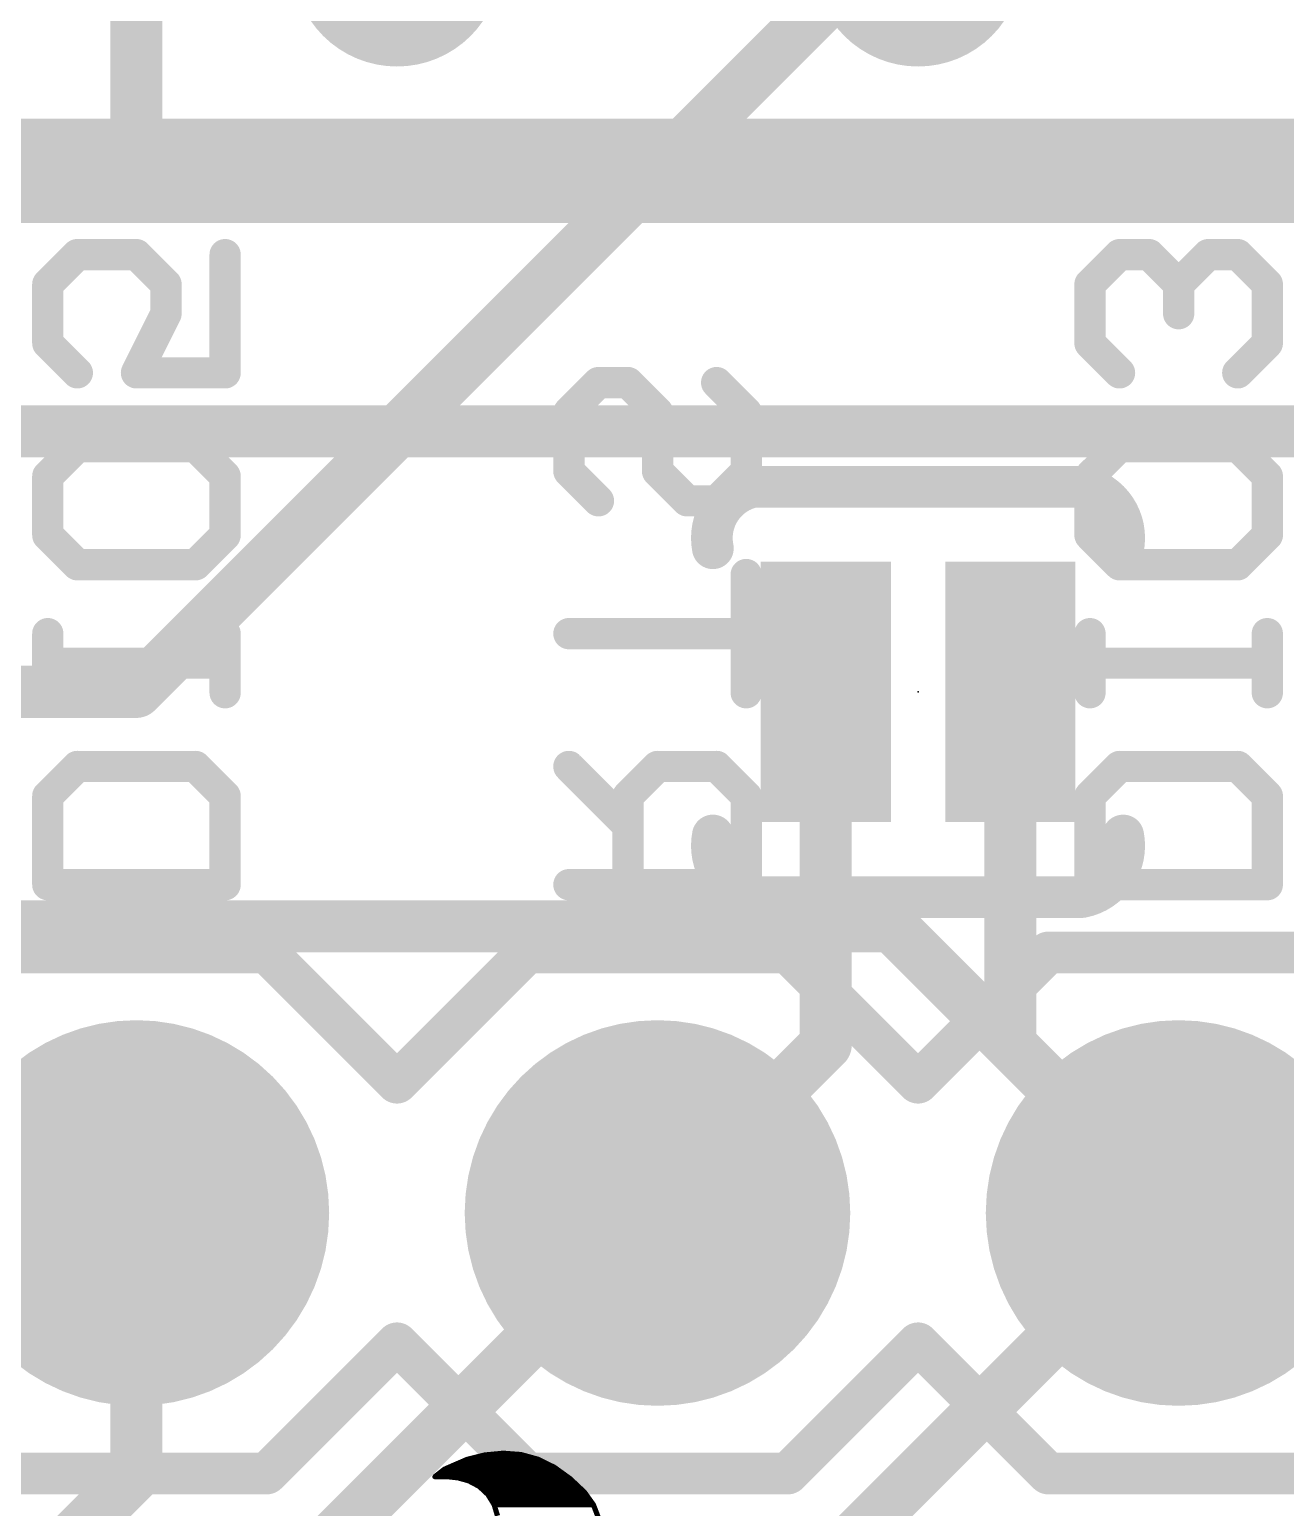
# Model space of a CAD drawing. Extents: x -1.3 to 34.4, y -29.2 to 28.1.
# Drawn here: x 15.99 to 22.11, y 6.18 to 13.39 of the extents above; entities that cross this region are included whole.
import ezdxf

# ---------------------------------------------------------------- set-up
doc = ezdxf.new("R2010")
doc.units = 0
for name, color, linetype in [('1', 12, 'CONTINUOUS'), ('16', 132, 'CONTINUOUS'), ('17', 110, 'CONTINUOUS'), ('18', 110, 'CONTINUOUS'), ('21', 41, 'CONTINUOUS'), ('22', 40, 'CONTINUOUS'), ('23', 53, 'CONTINUOUS'), ('51', 53, 'CONTINUOUS')]:
    doc.layers.add(name, color=color, linetype=linetype)

# ---------------------------------------------------------------- blocks, each defined once
blk = doc.blocks.new('RECT')
blk.add_solid([(-0.5, -0.5), (0.5, -0.5), (-0.5, 0.5), (0.5, 0.5)])
blk = doc.blocks.new('ROUNDP')
at = {"const_width": 0.5}
blk.add_lwpolyline([(0, -0.25, 1), (0, 0.25, 1), (0, -0.25)], format="xyb", dxfattribs=at)
blk = doc.blocks.new('ROUNDV')
at = {"const_width": 0.5}
blk.add_lwpolyline([(0, -0.25, 1), (0, 0.25, 1), (0, -0.25)], format="xyb", dxfattribs=at)

msp = doc.modelspace()

# ---------------------------------------------------------------- linework, layer by layer
at = {"layer": '1'}
for points, const_width in [([(16.51, 14.59), (16.51, 12.7)], 0.254), ([(14.351, 12.7), (16.51, 12.7)], 0.508), ([(16.51, 12.7), (17.78, 12.7)], 0.508), ([(17.78, 12.7), (23.241, 12.7)], 0.508), ([(24.13, 11.43), (15.367, 11.43)], 0.254), ([(19.87, 8.44), (19.87, 10.16)], 0.254), ([(20.77, 8.44), (20.77, 10.16)], 0.254), ([(19.05, 7.62), (19.87, 8.44)], 0.254), ([(21.59, 7.62), (20.77, 8.44)], 0.254), ([(16.51, 6.35), (16.51, 7.62)], 0.254), ([(17.17, 5.74), (19.05, 7.62)], 0.254), ([(21.59, 7.62), (19.08, 5.11)], 0.254), ([(15.08, 4.92), (16.51, 6.35)], 0.254)]:
    msp.add_lwpolyline(points, dxfattribs=dict(at, const_width=const_width))
for points, const_width in [([(16.51, 12.827, 1), (16.51, 12.573)], 0.254), ([(16.51, 12.573, 1), (16.51, 12.827)], 0.254), ([(17.78, 12.827, 1), (17.78, 12.573)], 0.254), ([(17.78, 12.573, 1), (17.78, 12.827)], 0.254), ([(16.4465, 12.7, 1), (16.5735, 12.7)], 0.127), ([(19.9335, 10.16, 1), (19.8065, 10.16)], 0.127), ([(20.8335, 10.16, 1), (20.7065, 10.16)], 0.127), ([(19.8065, 8.44, 1), (19.9335, 8.44)], 0.127), ([(19.9149, 8.3951, 1), (19.8251, 8.4849)], 0.127), ([(20.8149, 8.4849, 1), (20.7251, 8.3951)], 0.127), ([(20.7065, 8.44, 1), (20.8335, 8.44)], 0.127), ([(16.5735, 7.62, 1), (16.4465, 7.62)], 0.127), ([(19.0051, 7.6649, 1), (19.0949, 7.5751)], 0.127), ([(19.0949, 7.5751, 1), (19.0051, 7.6649)], 0.127), ([(21.6349, 7.5751, 1), (21.5451, 7.6649)], 0.127), ([(21.5451, 7.5751, 1), (21.6349, 7.6649)], 0.127), ([(16.4465, 6.35, 1), (16.5735, 6.35)], 0.127), ([(16.5549, 6.3051, 1), (16.4651, 6.3949)], 0.127)]:
    msp.add_lwpolyline(points, format="xyb", dxfattribs=dict(at, const_width=const_width))
at = {"layer": '16', "const_width": 0.254}
for points in [[(20.066, 13.716), (16.51, 10.16)], [(16.51, 10.16), (7.62, 10.16)], [(6.858, 9.017), (20.193, 9.017)], [(20.193, 9.017), (21.59, 7.62)]]:
    msp.add_lwpolyline(points, dxfattribs=at)
at = {"layer": '16', "const_width": 0.127}
for points in [[(16.4651, 10.2049, 1), (16.5549, 10.1151)], [(16.51, 10.0965, 1), (16.51, 10.2235)], [(20.2379, 9.0619, 1), (20.1481, 8.9721)], [(20.193, 8.9535, 1), (20.193, 9.0805)], [(21.5451, 7.5751, 1), (21.6349, 7.6649)]]:
    msp.add_lwpolyline(points, format="xyb", dxfattribs=at)
at = {"layer": '21'}
for points, const_width in [([(19.52, 11.16, 0.4142), (19.32, 10.86)], 0.2032), ([(19.52, 11.2108, 1), (19.52, 11.1092)], 0.1016), ([(19.53, 11.1102, 1), (19.51, 11.2098)], 0.1016), ([(21.32, 10.86, 0.4142), (21.12, 11.16)], 0.2032), ([(21.13, 11.2098, 1), (21.11, 11.1102)], 0.1016), ([(21.12, 11.1092, 1), (21.12, 11.2108)], 0.1016), ([(19.2702, 10.85, 1), (19.3698, 10.87)], 0.1016), ([(21.2702, 10.87, 1), (21.3698, 10.85)], 0.1016), ([(19.32, 9.46, 0.4142), (19.52, 9.16)], 0.2032), ([(19.3698, 9.45, 1), (19.2702, 9.47)], 0.1016), ([(21.12, 9.16, 0.4142), (21.32, 9.46)], 0.2032), ([(21.3698, 9.47, 1), (21.2702, 9.45)], 0.1016), ([(19.52, 9.2108, 1), (19.52, 9.1092)], 0.1016), ([(19.51, 9.1102, 1), (19.53, 9.2098)], 0.1016), ([(21.11, 9.2098, 1), (21.13, 9.1102)], 0.1016), ([(21.12, 9.1092, 1), (21.12, 9.2108)], 0.1016), ([(17.1809, 8.9259, 1), (17.1091, 8.8541)], 0.1016), ([(17.145, 8.8392, 1), (17.145, 8.9408)], 0.1016), ([(18.415, 8.9408, 1), (18.415, 8.8392)], 0.1016), ([(18.4509, 8.8541, 1), (18.3791, 8.9259)], 0.1016), ([(19.7209, 8.9259, 1), (19.6491, 8.8541)], 0.1016), ([(19.685, 8.8392, 1), (19.685, 8.9408)], 0.1016), ([(20.955, 8.9408, 1), (20.955, 8.8392)], 0.1016), ([(20.9909, 8.8541, 1), (20.9191, 8.9259)], 0.1016), ([(17.7441, 8.2909, 1), (17.8159, 8.2191)], 0.1016), ([(17.7441, 8.2191, 1), (17.8159, 8.2909)], 0.1016), ([(20.2841, 8.2909, 1), (20.3559, 8.2191)], 0.1016), ([(20.2841, 8.2191, 1), (20.3559, 8.2909)], 0.1016), ([(17.8159, 7.0209, 1), (17.7441, 6.9491)], 0.1016), ([(17.8159, 6.9491, 1), (17.7441, 7.0209)], 0.1016), ([(20.3559, 7.0209, 1), (20.2841, 6.9491)], 0.1016), ([(20.3559, 6.9491, 1), (20.2841, 7.0209)], 0.1016), ([(17.1091, 6.3859, 1), (17.1809, 6.3141)], 0.1016), ([(17.145, 6.2992, 1), (17.145, 6.4008)], 0.1016), ([(18.415, 6.4008, 1), (18.415, 6.2992)], 0.1016), ([(18.3791, 6.3141, 1), (18.4509, 6.3859)], 0.1016), ([(19.6491, 6.3859, 1), (19.7209, 6.3141)], 0.1016), ([(19.685, 6.2992, 1), (19.685, 6.4008)], 0.1016), ([(20.955, 6.4008, 1), (20.955, 6.2992)], 0.1016), ([(20.9191, 6.3141, 1), (20.9909, 6.3859)], 0.1016)]:
    msp.add_lwpolyline(points, format="xyb", dxfattribs=dict(at, const_width=const_width))
at = {"layer": '21', "const_width": 0.2032}
for points in [[(19.52, 11.16), (21.12, 11.16)], [(21.12, 9.16), (19.52, 9.16)], [(15.875, 8.89), (17.145, 8.89)], [(17.145, 8.89), (17.78, 8.255)], [(17.78, 8.255), (18.415, 8.89)], [(18.415, 8.89), (19.685, 8.89)], [(19.685, 8.89), (20.32, 8.255)], [(20.32, 8.255), (20.955, 8.89)], [(20.955, 8.89), (22.225, 8.89)], [(17.78, 6.985), (17.145, 6.35)], [(18.415, 6.35), (17.78, 6.985)], [(20.32, 6.985), (19.685, 6.35)], [(20.955, 6.35), (20.32, 6.985)], [(17.145, 6.35), (15.875, 6.35)], [(19.685, 6.35), (18.415, 6.35)], [(22.225, 6.35), (20.955, 6.35)]]:
    msp.add_lwpolyline(points, dxfattribs=at)
at = {"layer": '22'}
for points, const_width in [([(16.2223, 12.2911), (16.0782, 12.1471)], 0.1524), ([(16.5104, 12.2911), (16.2223, 12.2911)], 0.1524), ([(16.6544, 12.1471), (16.5104, 12.2911)], 0.1524), ([(16.9425, 12.2911), (16.9425, 11.7149)], 0.1524), ([(21.3023, 12.2911), (21.1582, 12.1471)], 0.1524), ([(21.4463, 12.2911), (21.3023, 12.2911)], 0.1524), ([(21.5904, 12.1471), (21.4463, 12.2911)], 0.1524), ([(21.7344, 12.2911), (21.5904, 12.1471)], 0.1524), ([(21.8785, 12.2911), (21.7344, 12.2911)], 0.1524), ([(22.0225, 12.1471), (21.8785, 12.2911)], 0.1524), ([(16.0782, 12.1471), (16.0782, 11.859)], 0.1524), ([(16.6544, 12.003), (16.6544, 12.1471)], 0.1524), ([(21.1582, 12.1471), (21.1582, 11.859)], 0.1524), ([(21.5904, 12.1471), (21.5904, 12.003)], 0.1524), ([(22.0225, 11.859), (22.0225, 12.1471)], 0.1524), ([(16.5104, 11.7149), (16.6544, 12.003)], 0.1524), ([(16.0782, 11.859), (16.2223, 11.7149)], 0.1524), ([(21.1582, 11.859), (21.3023, 11.7149)], 0.1524), ([(21.8785, 11.7149), (22.0225, 11.859)], 0.1524), ([(16.9425, 11.7149), (16.5104, 11.7149)], 0.1524), ([(18.7623, 11.6675), (18.6182, 11.5234)], 0.1524), ([(18.9063, 11.6675), (18.7623, 11.6675)], 0.1524), ([(19.0504, 11.5234), (18.9063, 11.6675)], 0.1524), ([(19.3385, 11.6675), (19.4825, 11.5234)], 0.1524), ([(18.6182, 11.5234), (18.6182, 11.2353)], 0.1524), ([(19.0504, 11.2353), (19.0504, 11.5234)], 0.1524), ([(19.4825, 11.5234), (19.4825, 11.2353)], 0.1524), ([(16.0782, 11.2116), (16.2223, 11.3556)], 0.1524), ([(16.2223, 11.3556), (16.7985, 11.3556)], 0.1524), ([(16.7985, 11.3556), (16.9425, 11.2116)], 0.1524), ([(21.1582, 11.2116), (21.3023, 11.3556)], 0.1524), ([(21.3023, 11.3556), (21.8785, 11.3556)], 0.1524), ([(21.8785, 11.3556), (22.0225, 11.2116)], 0.1524), ([(18.6182, 11.2353), (18.7623, 11.0912)], 0.1524), ([(19.1944, 11.0912), (19.0504, 11.2353)], 0.1524), ([(19.4825, 11.2353), (19.3385, 11.0912)], 0.1524), ([(16.0782, 10.9235), (16.0782, 11.2116)], 0.1524), ([(16.9425, 11.2116), (16.9425, 10.9235)], 0.1524), ([(21.1582, 10.9235), (21.1582, 11.2116)], 0.1524), ([(22.0225, 11.2116), (22.0225, 10.9235)], 0.1524), ([(19.3385, 11.0912), (19.1944, 11.0912)], 0.1524), ([(16.2223, 10.7794), (16.0782, 10.9235)], 0.1524), ([(16.9425, 10.9235), (16.7985, 10.7794)], 0.1524), ([(21.3023, 10.7794), (21.1582, 10.9235)], 0.1524), ([(22.0225, 10.9235), (21.8785, 10.7794)], 0.1524), ([(16.7985, 10.7794), (16.2223, 10.7794)], 0.1524), ([(19.4825, 10.1557), (19.4825, 10.7319)], 0.1524), ([(21.8785, 10.7794), (21.3023, 10.7794)], 0.1524), ([(16.0782, 10.1557), (16.0782, 10.4438)], 0.1524), ([(16.9425, 10.1557), (16.9425, 10.4438)], 0.1524), ([(18.6182, 10.4438), (19.4825, 10.4438)], 0.1524), ([(21.1582, 10.1557), (21.1582, 10.4438)], 0.1524), ([(22.0225, 10.1557), (22.0225, 10.4438)], 0.1524), ([(16.0782, 10.2998), (16.9425, 10.2998)], 0.1524), ([(21.1582, 10.2998), (22.0225, 10.2998)], 0.1524), ([(16.0782, 9.6524), (16.2223, 9.7964)], 0.1524), ([(16.2223, 9.7964), (16.7985, 9.7964)], 0.1524), ([(16.7985, 9.7964), (16.9425, 9.6524)], 0.1524), ([(18.9063, 9.5083), (18.6182, 9.7964)], 0.1524), ([(19.0504, 9.7964), (18.9063, 9.6524)], 0.1524), ([(19.3385, 9.7964), (19.0504, 9.7964)], 0.1524), ([(19.4825, 9.6524), (19.3385, 9.7964)], 0.1524), ([(21.1582, 9.6524), (21.3023, 9.7964)], 0.1524), ([(21.3023, 9.7964), (21.8785, 9.7964)], 0.1524), ([(21.8785, 9.7964), (22.0225, 9.6524)], 0.1524), ([(16.0782, 9.2202), (16.0782, 9.6524)], 0.1524), ([(16.9425, 9.6524), (16.9425, 9.2202)], 0.1524), ([(18.9063, 9.6524), (18.9063, 9.2202)], 0.1524), ([(19.4825, 9.2202), (19.4825, 9.6524)], 0.1524), ([(21.1582, 9.2202), (21.1582, 9.6524)], 0.1524), ([(22.0225, 9.6524), (22.0225, 9.2202)], 0.1524), ([(16.9425, 9.2202), (16.0782, 9.2202)], 0.1524), ([(18.6182, 9.2202), (19.4825, 9.2202)], 0.1524), ([(22.0225, 9.2202), (21.1582, 9.2202)], 0.1524), ([(18.0619, 6.3932), (18.0975, 6.4084)], 0.0254), ([(18.0797, 6.4008), (18.5063, 6.4008)], 0.0254), ([(18.0975, 6.4084), (18.1204, 6.4186)], 0.0254), ([(18.1204, 6.4186), (18.2081, 6.4405)], 0.0254), ([(18.1508, 6.4262), (18.4441, 6.4262)], 0.0254), ([(18.2081, 6.4405), (18.2982, 6.4491)], 0.0254), ([(18.2982, 6.4491), (18.3851, 6.4425)], 0.0254), ([(18.3851, 6.4425), (18.4691, 6.4193)], 0.0254), ([(18.4691, 6.4193), (18.5471, 6.3805)], 0.0254), ([(18.0264, 6.3348), (17.9654, 6.3348)], 0.0254), ([(17.9654, 6.3348), (17.9655, 6.3348)], 0.0254), ([(17.9655, 6.3348), (17.968, 6.3373)], 0.0254), ([(17.968, 6.3373), (18.0115, 6.3711)], 0.0254), ([(17.9843, 6.35), (18.5894, 6.35)], 0.0254), ([(18.0115, 6.3711), (18.0619, 6.3932)], 0.0254), ([(18.0213, 6.3754), (18.5542, 6.3754)], 0.0254), ([(18.0793, 6.3289), (18.0264, 6.3348)], 0.0254), ([(18.1305, 6.3144), (18.0793, 6.3289)], 0.0254), ([(18.5471, 6.3805), (18.6248, 6.3245)], 0.0254), ([(18.0944, 6.3246), (18.6246, 6.3246)], 0.0254), ([(18.1813, 6.2874), (18.1305, 6.3144)], 0.0254), ([(18.1591, 6.2992), (18.6515, 6.2992)], 0.0254), ([(18.2233, 6.2482), (18.1813, 6.2874)], 0.0254), ([(18.1958, 6.2738), (18.6783, 6.2738)], 0.0254), ([(18.6248, 6.3245), (18.6944, 6.2586)], 0.0254), ([(18.6944, 6.2586), (18.7375, 6.1982)], 0.0254), ([(18.223, 6.2484), (18.7017, 6.2484)], 0.0254), ([(18.2536, 6.1993), (18.2233, 6.2482)], 0.0254), ([(18.2389, 6.223), (18.7198, 6.223)], 0.0254), ([(18.2702, 6.1443), (18.2536, 6.1993)], 0.0254), ([(18.2541, 6.1976), (18.7378, 6.1976)], 0.0254), ([(18.7375, 6.1982), (18.7643, 6.129)], 0.0254)]:
    msp.add_lwpolyline(points, dxfattribs=dict(at, const_width=const_width))
for points, const_width in [([(16.2223, 12.3292, 1), (16.2223, 12.253)], 0.0762), ([(16.2492, 12.2642, 1), (16.1953, 12.3181)], 0.0762), ([(16.5373, 12.3181, 1), (16.4834, 12.2642)], 0.0762), ([(16.5104, 12.253, 1), (16.5104, 12.3292)], 0.0762), ([(16.9806, 12.2911, 1), (16.9044, 12.2911)], 0.0762), ([(21.3023, 12.3292, 1), (21.3023, 12.253)], 0.0762), ([(21.3292, 12.2642, 1), (21.2753, 12.3181)], 0.0762), ([(21.4733, 12.3181, 1), (21.4194, 12.2642)], 0.0762), ([(21.4463, 12.253, 1), (21.4463, 12.3292)], 0.0762), ([(21.7344, 12.3292, 1), (21.7344, 12.253)], 0.0762), ([(21.7614, 12.2642, 1), (21.7075, 12.3181)], 0.0762), ([(21.9054, 12.3181, 1), (21.8515, 12.2642)], 0.0762), ([(21.8785, 12.253, 1), (21.8785, 12.3292)], 0.0762), ([(16.1163, 12.1471, 1), (16.0401, 12.1471)], 0.0762), ([(16.0513, 12.174, 1), (16.1051, 12.1201)], 0.0762), ([(16.6925, 12.1471, 1), (16.6163, 12.1471)], 0.0762), ([(16.6275, 12.1201, 1), (16.6814, 12.174)], 0.0762), ([(21.1963, 12.1471, 1), (21.1201, 12.1471)], 0.0762), ([(21.1313, 12.174, 1), (21.1851, 12.1201)], 0.0762), ([(21.5634, 12.174, 1), (21.6173, 12.1201)], 0.0762), ([(21.6285, 12.1471, 1), (21.5523, 12.1471)], 0.0762), ([(21.5634, 12.1201, 1), (21.6173, 12.174)], 0.0762), ([(22.0606, 12.1471, 1), (21.9844, 12.1471)], 0.0762), ([(21.9956, 12.1201, 1), (22.0495, 12.174)], 0.0762), ([(16.6163, 12.003, 1), (16.6925, 12.003)], 0.0762), ([(16.6885, 11.986, 1), (16.6203, 12.0201)], 0.0762), ([(21.5523, 12.003, 1), (21.6285, 12.003)], 0.0762), ([(16.1051, 11.8859, 1), (16.0513, 11.832)], 0.0762), ([(16.0401, 11.859, 1), (16.1163, 11.859)], 0.0762), ([(21.1851, 11.8859, 1), (21.1313, 11.832)], 0.0762), ([(21.1201, 11.859, 1), (21.1963, 11.859)], 0.0762), ([(21.9844, 11.859, 1), (22.0606, 11.859)], 0.0762), ([(22.0495, 11.832, 1), (21.9956, 11.8859)], 0.0762), ([(16.1953, 11.688, 1), (16.2492, 11.7419)], 0.0762), ([(16.5104, 11.753, 1), (16.5104, 11.6768)], 0.0762), ([(16.4763, 11.732, 1), (16.5444, 11.6979)], 0.0762), ([(16.9044, 11.7149, 1), (16.9806, 11.7149)], 0.0762), ([(16.9425, 11.6768, 1), (16.9425, 11.753)], 0.0762), ([(18.7623, 11.7056, 1), (18.7623, 11.6294)], 0.0762), ([(18.7892, 11.6405, 1), (18.7353, 11.6944)], 0.0762), ([(18.9333, 11.6944, 1), (18.8794, 11.6405)], 0.0762), ([(18.9063, 11.6294, 1), (18.9063, 11.7056)], 0.0762), ([(19.3654, 11.6944, 1), (19.3115, 11.6405)], 0.0762), ([(21.2753, 11.688, 1), (21.3292, 11.7419)], 0.0762), ([(21.8515, 11.7419, 1), (21.9054, 11.688)], 0.0762), ([(18.6563, 11.5234, 1), (18.5801, 11.5234)], 0.0762), ([(19.0885, 11.5234, 1), (19.0123, 11.5234)], 0.0762), ([(19.5206, 11.5234, 1), (19.4444, 11.5234)], 0.0762), ([(18.5913, 11.5503, 1), (18.6451, 11.4965)], 0.0762), ([(19.0234, 11.4965, 1), (19.0773, 11.5503)], 0.0762), ([(19.4556, 11.4965, 1), (19.5095, 11.5503)], 0.0762), ([(16.2223, 11.3937, 1), (16.2223, 11.3175)], 0.0762), ([(16.2492, 11.3287, 1), (16.1953, 11.3826)], 0.0762), ([(16.8254, 11.3826, 1), (16.7715, 11.3287)], 0.0762), ([(16.7985, 11.3175, 1), (16.7985, 11.3937)], 0.0762), ([(21.3023, 11.3937, 1), (21.3023, 11.3175)], 0.0762), ([(21.3292, 11.3287, 1), (21.2753, 11.3826)], 0.0762), ([(21.9054, 11.3826, 1), (21.8515, 11.3287)], 0.0762), ([(21.8785, 11.3175, 1), (21.8785, 11.3937)], 0.0762), ([(18.6451, 11.2622, 1), (18.5913, 11.2084)], 0.0762), ([(19.0773, 11.2622, 1), (19.0234, 11.2084)], 0.0762), ([(19.5095, 11.2084, 1), (19.4556, 11.2622)], 0.0762), ([(16.1163, 11.2116, 1), (16.0401, 11.2116)], 0.0762), ([(16.0513, 11.2385, 1), (16.1051, 11.1846)], 0.0762), ([(16.9806, 11.2116, 1), (16.9044, 11.2116)], 0.0762), ([(16.9156, 11.1846, 1), (16.9695, 11.2385)], 0.0762), ([(18.5801, 11.2353, 1), (18.6563, 11.2353)], 0.0762), ([(19.0123, 11.2353, 1), (19.0885, 11.2353)], 0.0762), ([(19.4444, 11.2353, 1), (19.5206, 11.2353)], 0.0762), ([(21.1963, 11.2116, 1), (21.1201, 11.2116)], 0.0762), ([(21.1313, 11.2385, 1), (21.1851, 11.1846)], 0.0762), ([(22.0606, 11.2116, 1), (21.9844, 11.2116)], 0.0762), ([(21.9956, 11.1846, 1), (22.0495, 11.2385)], 0.0762), ([(19.1944, 11.1293, 1), (19.1944, 11.0531)], 0.0762), ([(19.3385, 11.0531, 1), (19.3385, 11.1293)], 0.0762), ([(18.7353, 11.0643, 1), (18.7892, 11.1182)], 0.0762), ([(19.1675, 11.0643, 1), (19.2214, 11.1182)], 0.0762), ([(19.3115, 11.1182, 1), (19.3654, 11.0643)], 0.0762), ([(16.1051, 10.9504, 1), (16.0513, 10.8965)], 0.0762), ([(16.0401, 10.9235, 1), (16.1163, 10.9235)], 0.0762), ([(16.9044, 10.9235, 1), (16.9806, 10.9235)], 0.0762), ([(16.9695, 10.8965, 1), (16.9156, 10.9504)], 0.0762), ([(21.1851, 10.9504, 1), (21.1313, 10.8965)], 0.0762), ([(21.1201, 10.9235, 1), (21.1963, 10.9235)], 0.0762), ([(21.9844, 10.9235, 1), (22.0606, 10.9235)], 0.0762), ([(22.0495, 10.8965, 1), (21.9956, 10.9504)], 0.0762), ([(16.2223, 10.8175, 1), (16.2223, 10.7413)], 0.0762), ([(16.1953, 10.7525, 1), (16.2492, 10.8063)], 0.0762), ([(16.7715, 10.8063, 1), (16.8254, 10.7525)], 0.0762), ([(16.7985, 10.7413, 1), (16.7985, 10.8175)], 0.0762), ([(19.5206, 10.7319, 1), (19.4444, 10.7319)], 0.0762), ([(21.3023, 10.8175, 1), (21.3023, 10.7413)], 0.0762), ([(21.2753, 10.7525, 1), (21.3292, 10.8063)], 0.0762), ([(21.8515, 10.8063, 1), (21.9054, 10.7525)], 0.0762), ([(21.8785, 10.7413, 1), (21.8785, 10.8175)], 0.0762), ([(16.1163, 10.4438, 1), (16.0401, 10.4438)], 0.0762), ([(16.9806, 10.4438, 1), (16.9044, 10.4438)], 0.0762), ([(18.6182, 10.4819, 1), (18.6182, 10.4057)], 0.0762), ([(19.4825, 10.4057, 1), (19.4825, 10.4819)], 0.0762), ([(21.1963, 10.4438, 1), (21.1201, 10.4438)], 0.0762), ([(22.0606, 10.4438, 1), (21.9844, 10.4438)], 0.0762), ([(16.0782, 10.3379, 1), (16.0782, 10.2617)], 0.0762), ([(16.9425, 10.2617, 1), (16.9425, 10.3379)], 0.0762), ([(21.1582, 10.3379, 1), (21.1582, 10.2617)], 0.0762), ([(22.0225, 10.2617, 1), (22.0225, 10.3379)], 0.0762), ([(16.0401, 10.1557, 1), (16.1163, 10.1557)], 0.0762), ([(16.9044, 10.1557, 1), (16.9806, 10.1557)], 0.0762), ([(19.4444, 10.1557, 1), (19.5206, 10.1557)], 0.0762), ([(21.1201, 10.1557, 1), (21.1963, 10.1557)], 0.0762), ([(21.9844, 10.1557, 1), (22.0606, 10.1557)], 0.0762), ([(16.2223, 9.8345, 1), (16.2223, 9.7583)], 0.0762), ([(16.2492, 9.7695, 1), (16.1953, 9.8234)], 0.0762), ([(16.8254, 9.8234, 1), (16.7715, 9.7695)], 0.0762), ([(16.7985, 9.7583, 1), (16.7985, 9.8345)], 0.0762), ([(18.6451, 9.8234, 1), (18.5913, 9.7695)], 0.0762), ([(19.0504, 9.8345, 1), (19.0504, 9.7583)], 0.0762), ([(19.0773, 9.7695, 1), (19.0234, 9.8234)], 0.0762), ([(19.3654, 9.8234, 1), (19.3115, 9.7695)], 0.0762), ([(19.3385, 9.7583, 1), (19.3385, 9.8345)], 0.0762), ([(21.3023, 9.8345, 1), (21.3023, 9.7583)], 0.0762), ([(21.3292, 9.7695, 1), (21.2753, 9.8234)], 0.0762), ([(21.9054, 9.8234, 1), (21.8515, 9.7695)], 0.0762), ([(21.8785, 9.7583, 1), (21.8785, 9.8345)], 0.0762), ([(16.1163, 9.6524, 1), (16.0401, 9.6524)], 0.0762), ([(16.9806, 9.6524, 1), (16.9044, 9.6524)], 0.0762), ([(18.9444, 9.6524, 1), (18.8682, 9.6524)], 0.0762), ([(19.5206, 9.6524, 1), (19.4444, 9.6524)], 0.0762), ([(21.1963, 9.6524, 1), (21.1201, 9.6524)], 0.0762), ([(22.0606, 9.6524, 1), (21.9844, 9.6524)], 0.0762), ([(16.0513, 9.6793, 1), (16.1051, 9.6254)], 0.0762), ([(16.9156, 9.6254, 1), (16.9695, 9.6793)], 0.0762), ([(18.8794, 9.6793, 1), (18.9333, 9.6254)], 0.0762), ([(19.4556, 9.6254, 1), (19.5095, 9.6793)], 0.0762), ([(21.1313, 9.6793, 1), (21.1851, 9.6254)], 0.0762), ([(21.9956, 9.6254, 1), (22.0495, 9.6793)], 0.0762), ([(18.8794, 9.4814, 1), (18.9333, 9.5353)], 0.0762), ([(16.0782, 9.2583, 1), (16.0782, 9.1821)], 0.0762), ([(16.9425, 9.1821, 1), (16.9425, 9.2583)], 0.0762), ([(18.6182, 9.2583, 1), (18.6182, 9.1821)], 0.0762), ([(19.4825, 9.1821, 1), (19.4825, 9.2583)], 0.0762), ([(21.1582, 9.2583, 1), (21.1582, 9.1821)], 0.0762), ([(22.0225, 9.1821, 1), (22.0225, 9.2583)], 0.0762), ([(16.0401, 9.2202, 1), (16.1163, 9.2202)], 0.0762), ([(16.9044, 9.2202, 1), (16.9806, 9.2202)], 0.0762), ([(18.8682, 9.2202, 1), (18.9444, 9.2202)], 0.0762), ([(19.4444, 9.2202, 1), (19.5206, 9.2202)], 0.0762), ([(21.1201, 9.2202, 1), (21.1963, 9.2202)], 0.0762), ([(21.9844, 9.2202, 1), (22.0606, 9.2202)], 0.0762), ([(18.0797, 6.4072, 1), (18.0797, 6.3944)], 0.0127), ([(18.0949, 6.4142, 1), (18.1001, 6.4026)], 0.0127), ([(18.1, 6.4026, 1), (18.095, 6.4142)], 0.0127), ([(18.1189, 6.4248, 1), (18.1219, 6.4124)], 0.0127), ([(18.123, 6.4128, 1), (18.1178, 6.4244)], 0.0127), ([(18.1508, 6.4326, 1), (18.1508, 6.4199)], 0.0127), ([(18.2075, 6.4469, 1), (18.2088, 6.4342)], 0.0127), ([(18.2097, 6.4344, 1), (18.2066, 6.4467)], 0.0127), ([(18.2987, 6.4554, 1), (18.2977, 6.4428)], 0.0127), ([(18.2988, 6.4428, 1), (18.2976, 6.4554)], 0.0127), ([(18.3868, 6.4486, 1), (18.3834, 6.4364)], 0.0127), ([(18.3846, 6.4361, 1), (18.3856, 6.4488)], 0.0127), ([(18.4441, 6.4199, 1), (18.4441, 6.4326)], 0.0127), ([(18.4719, 6.425, 1), (18.4663, 6.4136)], 0.0127), ([(18.4674, 6.4132, 1), (18.4708, 6.4254)], 0.0127), ([(18.5063, 6.3944, 1), (18.5063, 6.4072)], 0.0127), ([(17.9654, 6.3412, 1), (17.9654, 6.3285)], 0.0127), ([(17.9654, 6.3412, 1), (17.9654, 6.3285)], 0.0127), ([(17.961, 6.3393, 1), (17.97, 6.3303)], 0.0127), ([(17.9641, 6.3423, 1), (17.9719, 6.3323)], 0.0127), ([(17.9725, 6.3328, 1), (17.9635, 6.3418)], 0.0127), ([(17.9655, 6.3285, 1), (17.9655, 6.3412)], 0.0127), ([(17.9843, 6.3564, 1), (17.9843, 6.3437)], 0.0127), ([(18.0089, 6.3769, 1), (18.014, 6.3653)], 0.0127), ([(18.0154, 6.3661, 1), (18.0076, 6.3761)], 0.0127), ([(18.0213, 6.3818, 1), (18.0213, 6.369)], 0.0127), ([(18.0271, 6.3411, 1), (18.0257, 6.3285)], 0.0127), ([(18.0264, 6.3285, 1), (18.0264, 6.3412)], 0.0127), ([(18.0594, 6.399, 1), (18.0644, 6.3874)], 0.0127), ([(18.0644, 6.3874, 1), (18.0594, 6.399)], 0.0127), ([(18.081, 6.335, 1), (18.0776, 6.3228)], 0.0127), ([(18.0786, 6.3226, 1), (18.08, 6.3352)], 0.0127), ([(18.5508, 6.3857, 1), (18.5434, 6.3753)], 0.0127), ([(18.5443, 6.3748, 1), (18.5499, 6.3862)], 0.0127), ([(18.5542, 6.369, 1), (18.5542, 6.3818)], 0.0127), ([(18.5894, 6.3437, 1), (18.5894, 6.3564)], 0.0127), ([(18.0944, 6.331, 1), (18.0944, 6.3182)], 0.0127), ([(18.1335, 6.32, 1), (18.1275, 6.3088)], 0.0127), ([(18.1288, 6.3083, 1), (18.1322, 6.3205)], 0.0127), ([(18.1591, 6.3056, 1), (18.1591, 6.2928)], 0.0127), ([(18.1856, 6.2921, 1), (18.1769, 6.2828)], 0.0127), ([(18.1783, 6.2818, 1), (18.1842, 6.293)], 0.0127), ([(18.1958, 6.2802, 1), (18.1958, 6.2675)], 0.0127), ([(18.6292, 6.3291, 1), (18.6204, 6.3198)], 0.0127), ([(18.6211, 6.3193, 1), (18.6285, 6.3296)], 0.0127), ([(18.6246, 6.3182, 1), (18.6246, 6.331)], 0.0127), ([(18.6515, 6.2928, 1), (18.6515, 6.3056)], 0.0127), ([(18.6783, 6.2675, 1), (18.6783, 6.2802)], 0.0127), ([(18.6996, 6.2623, 1), (18.6892, 6.2549)], 0.0127), ([(18.69, 6.254, 1), (18.6988, 6.2632)], 0.0127), ([(18.223, 6.2548, 1), (18.223, 6.242)], 0.0127), ([(18.2286, 6.2515, 1), (18.2179, 6.2448)], 0.0127), ([(18.2189, 6.2435, 1), (18.2276, 6.2528)], 0.0127), ([(18.2389, 6.2294, 1), (18.2389, 6.2166)], 0.0127), ([(18.2597, 6.2012, 1), (18.2475, 6.1975)], 0.0127), ([(18.2541, 6.204, 1), (18.2541, 6.1913)], 0.0127), ([(18.2482, 6.196, 1), (18.259, 6.2027)], 0.0127), ([(18.7017, 6.242, 1), (18.7017, 6.2548)], 0.0127), ([(18.7198, 6.2166, 1), (18.7198, 6.2294)], 0.0127), ([(18.7435, 6.2005, 1), (18.7316, 6.1959)], 0.0127), ([(18.7324, 6.1945, 1), (18.7427, 6.2019)], 0.0127), ([(18.7378, 6.1913, 1), (18.7378, 6.204)], 0.0127), ([(18.2618, 6.1786, 1), (18.2618, 6.1658)], 0.0127), ([(18.7476, 6.1658, 1), (18.7476, 6.1786)], 0.0127)]:
    msp.add_lwpolyline(points, format="xyb", dxfattribs=dict(at, const_width=const_width))
at = {"layer": '23'}
msp.add_point((20.32, 10.16), dxfattribs=at)

# ---------------------------------------------------------------- block references
at = {"layer": '1', "xscale": 0.635, "yscale": 1.27}
for p in [(19.87, 10.16), (20.77, 10.16)]:
    msp.add_blockref('RECT', p, dxfattribs=at)
at = {"layer": '17', "xscale": 1.8796, "yscale": 1.8796, "rotation": 270}
for p in [(16.51, 7.62), (16.51, 7.62), (19.05, 7.62), (19.05, 7.62), (21.59, 7.62), (21.59, 7.62)]:
    msp.add_blockref('ROUNDP', p, dxfattribs=at)
at = {"layer": '18', "xscale": 1.016, "yscale": 1.016}
for p in [(17.78, 13.716), (17.78, 13.716), (20.32, 13.716), (20.32, 13.716)]:
    msp.add_blockref('ROUNDV', p, dxfattribs=at)
at = {"layer": '51', "xscale": 0.508, "yscale": 0.508, "rotation": 180}
for p in [(16.51, 7.62), (19.05, 7.62), (21.59, 7.62)]:
    msp.add_blockref('RECT', p, dxfattribs=at)

doc.saveas('drawing.dxf')
